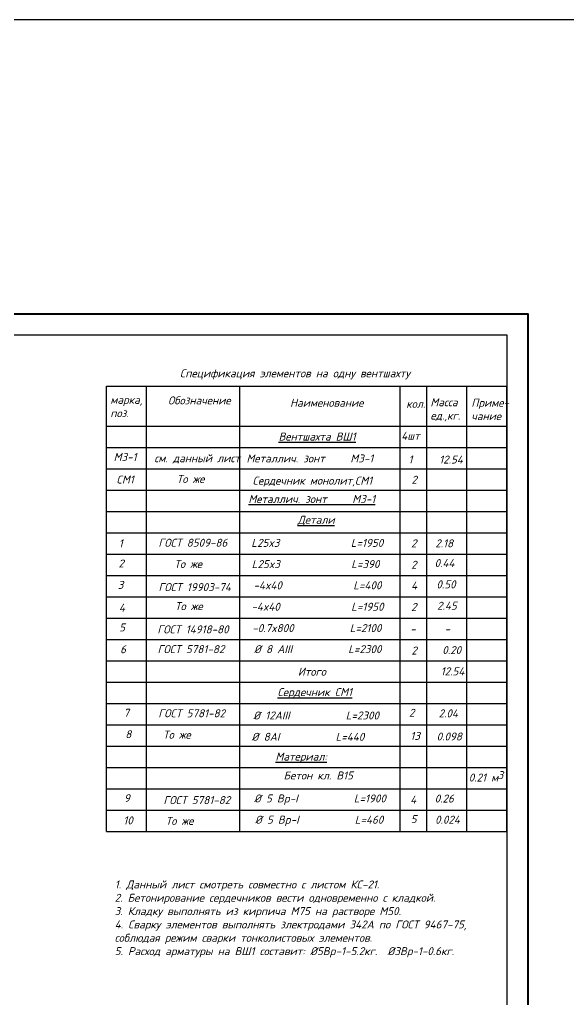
# Model space of a CAD drawing. Header units: millimetres. Extents: x 572274 to 2241483, y -888675 to -304135.
# Drawn here: x 2130918 to 2156830, y -642455 to -596165 of the extents above; entities that cross this region are included whole.
import ezdxf

# ---------------------------------------------------------------- set-up
doc = ezdxf.new("R2010")
doc.units = ezdxf.units.MM
doc.styles.get("Standard").update_dxf_attribs({"font": 'isocpeur.ttf'})
doc.styles.add('стиль1', font='isocpeui.ttf', dxfattribs={"height": 300})

msp = doc.modelspace()

# ---------------------------------------------------------------- linework, layer by layer
at = {"color": 1, "lineweight": 30}
for p, q in [((2095739.958, -611063.92), (2153921.958, -611063.92)), ((2153921.958, -611063.92), (2153921.958, -652845.92))]:
    msp.add_line(p, q, dxfattribs=at)
at = {"color": 0}
for p, q in [((2135021.958, -634521.571), (2135021.958, -613479.571)), ((2135021.958, -613479.571), (2153921.958, -613479.571)), ((2136911.958, -634521.571), (2136911.958, -613479.571)), ((2141321.958, -634521.571), (2141321.958, -613479.571)), ((2148881.958, -634521.571), (2148881.958, -613479.571)), ((2150141.958, -634521.571), (2150141.958, -613479.571)), ((2152031.958, -634521.571), (2152031.958, -613479.571)), ((2153921.958, -634521.571), (2153921.958, -613479.571)), ((2135021.958, -615369.571), (2153921.958, -615369.571)), ((2135021.958, -616377.571), (2153921.958, -616377.571)), ((2135021.958, -617385.571), (2153921.958, -617385.571)), ((2135021.958, -618393.571), (2153921.958, -618393.571)), ((2135021.958, -619401.571), (2153921.958, -619401.571)), ((2135021.958, -620409.571), (2153921.958, -620409.571)), ((2135021.958, -621417.571), (2153921.958, -621417.571)), ((2135021.958, -622425.571), (2153921.958, -622425.571)), ((2135021.958, -623433.571), (2153921.958, -623433.571)), ((2135021.958, -624441.571), (2153921.958, -624441.571)), ((2135021.958, -625449.571), (2153921.958, -625449.571)), ((2135021.958, -626457.571), (2153921.958, -626457.571)), ((2135021.958, -627465.571), (2153921.958, -627465.571)), ((2135021.958, -628473.571), (2153921.958, -628473.571)), ((2135021.958, -629481.571), (2153921.958, -629481.571)), ((2135021.958, -630489.571), (2153921.958, -630489.571)), ((2135021.958, -631497.571), (2153921.958, -631497.571)), ((2135021.958, -632505.571), (2153921.958, -632505.571)), ((2135021.958, -633513.571), (2153921.958, -633513.571)), ((2135021.958, -634521.571), (2153921.958, -634521.571))]:
    msp.add_line(p, q, dxfattribs=at)
at = {"color": 1, "lineweight": 30}
msp.add_lwpolyline([(895700, -596165.393), (2189064.52, -596165.393), (2189064.52, -673404.362), (1382666.64, -673404.362)], dxfattribs=at)
at = {"lineweight": 40}
msp.add_lwpolyline([(2093739.958, -610063.92), (2154921.958, -610063.92), (2154921.958, -653845.92), (2093739.958, -653845.92)], close=True, dxfattribs=at)

# ---------------------------------------------------------------- texts
at = {"color": 0, "style": 'стиль1'}
msp.add_text('Спецификация элементов на одну вентшахту', height=378, dxfattribs=at).set_placement((2138488.093, -613064.905))
at = {"color": 0, "char_height": 378, "attachment_point": 1}
for s, insert, width in [('{\\fISOCPEUR|b0|i1|c204|p34;марка,\\Pпоз.}', (2135200.842, -613940.312), 719386.08), ('{\\fISOCPEUR|b0|i1|c204|p34;Обозначение}', (2137927.275, -613967.269), 719386.08), ('{\\fISOCPEUR|b0|i1|c204|p34;Наименование}', (2143687.797, -614078.801), 719386.08), ('{\\fISOCPEUR|b0|i1|c204|p34;кол.}', (2149172.361, -614129.084), 719386.08), ('{\\fISOCPEUR|b0|i1|c204|p34;Масса\\Pед.,кг.}', (2150314.473, -614054.589), 719386.08), ('{\\fISOCPEUR|b0|i1|c204|p34;Приме-\\Pчание}', (2152248.828, -614077.043), 719386.08), ('{\\fISOCPEUR|b0|i1|c204|p34;\\LВентшахта ВШ1}', (2143148.051, -615675.759), 719386.08), ('{\\fISOCPEUR|b0|i1|c204|p34;\\LМеталлич. зонт     М3-1}', (2141721.093, -618626.215), 720310.99817), ('{\\fISOCPEUR|b0|i1|c204|p34;\\LДетали}', (2144045.312, -619607.759), 719386.08), ('{\\fISOCPEUR|b0|i1|c204|p34;Итого}', (2144056.306, -626784.748), 719235.26838), ('{\\fISOCPEUR|b0|i1|c204|p34;12.54 }', (2150800.115, -626766.474), 719235.26838), ('{\\fISOCPEUR|b0|i1|c204|p34;\\LСердечник СМ1}', (2143095.38, -627747.231), 719386.08), ('{\\fISOCPEUR|b0|i1|c204|p34;\\LМатериал:}', (2142998.685, -630794.811), 719386.08), ('{\\fISOCPEUR|b0|i1|c204|p34;Бетон кл. В15}', (2143381.271, -631687.376), 719386.08)]:
    msp.add_mtext(s, dxfattribs=dict(at, insert=insert, width=width))
at = {"color": 0, "char_height": 378, "attachment_point": 1, "style": 'стиль1'}
for s, insert, width in [('4шт', (2148937.434, -615640.575), 719235.26838), ('{\\fISOCPEUR|b0|i1|c204|p34;М3-1}', (2135356.894, -616641.01), 719235.26838), ('{\\fISOCPEUR|b0|i1|c204|p34;см. данный лист}', (2137278.407, -616700.293), 719235.26838), ('{\\fISOCPEUR|b0|i1|c204|p34;Металлич. зонт     М3-1}', (2141629.316, -616709.178), 719235.26838), ('{\\fISOCPEUR|b0|i1|c204|p34;1 }', (2149277.764, -616756.48), 719235.26838), ('{\\fISOCPEUR|b0|i1|c204|p34;12.54}', (2150729.585, -616762.469), 719235.26838), ('{\\fISOCPEUR|b0|i1|c204|p34;СМ1}', (2135494.938, -617705.515), 719235.26838), ('{\\fISOCPEUR|b0|i1|c204|p34;То же}', (2138336.387, -617677.691), 719235.26838), ('{\\fISOCPEUR|b0|i1|c204|p34;Сердечник монолит,СМ1}', (2141919.279, -617757.579), 719235.26838), ('{\\fISOCPEUR|b0|i1|c204|p34;2 }', (2149419.602, -617715.531), 719235.26838), ('{\\fISOCPEUR|b0|i1|c204|p34;1 }', (2135597.871, -620720.76), 719235.26838), ('{\\fISOCPEUR|b0|i1|c204|p34;ГОСТ 8509-86 }', (2137470.762, -620691.015), 719235.26838), ('L25x3              L=1950', (2141858.418, -620698.814), 719235.26838), ('{\\fISOCPEUR|b0|i1|c204|p34;2 }', (2149403.84, -620720.21), 719235.26838), ('2.18\\P ', (2150543.405, -620720.21), 905.01025), ('0.44\\P ', (2150511.025, -621651.125), 905.01025), ('{\\fISOCPEUR|b0|i1|c204|p34;2 }', (2135582.107, -621672.01), 719235.26838), ('{\\fISOCPEUR|b0|i1|c204|p34;То же}', (2138221.962, -621695.11), 719235.26838), ('L25x3              L=390', (2141876.627, -621701.795), 719235.26838), ('{\\fISOCPEUR|b0|i1|c204|p34;2 }', (2149403.84, -621731.497), 719235.26838), ('3{\\fISOCPEUR|b0|i1|c204|p34; }', (2135552.335, -622683.298), 719235.26838), ('{\\fISOCPEUR|b0|i1|c204|p34;ГОСТ }19903-74{\\fISOCPEUR|b0|i1|c204|p34; }', (2137474.783, -622788.114), 719235.26838), ('-4x40              L=400', (2141960.795, -622703.928), 719235.26838), ('4{\\fISOCPEUR|b0|i1|c204|p34; }', (2149403.84, -622713.041), 719235.26838), ('0.50\\P ', (2150600.196, -622659.125), 905.01025), ('4{\\fISOCPEUR|b0|i1|c204|p34; }', (2135609.27, -623755.446), 719235.26838), ('{\\fISOCPEUR|b0|i1|c204|p34;То же}', (2138251.734, -623687.942), 719235.26838), ('-4x40              L=1950', (2141862.202, -623714.397), 719235.26838), ('{\\fISOCPEUR|b0|i1|c204|p34;2 }', (2149403.84, -623724.329), 719235.26838), ('2.45\\P ', (2150630.114, -623667.125), 905.01025), ('5{\\fISOCPEUR|b0|i1|c204|p34; }', (2135620.775, -624693.762), 719235.26838), ('{\\fISOCPEUR|b0|i1|c204|p34;ГОСТ }14918-80', (2137420.803, -624784.246), 719235.26838), ('-0.7x800           L=2100', (2141906.064, -624724.588), 719235.26838), ('-{\\fISOCPEUR|b0|i1|c204|p34; }', (2149358.154, -624767.007), 719235.26838), ('-{\\fISOCPEUR|b0|i1|c204|p34; }', (2150981.774, -624765.361), 719235.26838), ('6{\\fISOCPEUR|b0|i1|c204|p34; }', (2135664.742, -625723.593), 719235.26838), ('{\\fISOCPEUR|b0|i1|c204|p34;ГОСТ }5781-82', (2137430.72, -625719.074), 719235.26838), ('%%C{\\fISOCPEUR|b0|i1|c204|p34; 8 А}III           L=2300', (2141984.042, -625719.058), 719235.26838), ('{\\fISOCPEUR|b0|i1|c204|p34;2 }', (2149415.988, -625782.811), 719235.26838), ('0{\\fISOCPEUR|b0|i1|c204|p34;.}20{\\fISOCPEUR|b0|i1|c204|p34; }', (2150875.537, -625764.14), 719235.26838), ('7 ', (2135823.318, -628725.762), 363.77203), ('{\\fISOCPEUR|b0|i1|c204|p34;ГОСТ} 5781-82', (2137464.652, -628749.502), 719235.26838), ('%%C{\\fISOCPEUR|b0|i1|c204|p34; 12А}III           L=2300', (2141947.033, -628852.431), 719235.26838), ('{\\fISOCPEUR|b0|i1|c204|p34;2 }', (2149299.892, -628725.762), 719235.26838), ('{\\fISOCPEUR|b0|i1|c204|p34;2.04}', (2150702.123, -628752.797), 719235.26838), ('{\\fISOCPEUR|b0|i1|c204|p34;8 }', (2135906.458, -629736.816), 719235.26838), ('{\\fISOCPEUR|b0|i1|c204|p34;То же}', (2137688.87, -629760.46), 719235.26838), ('%%C{\\fISOCPEUR|b0|i1|c204|p34; 8А}I           L={\\fISOCPEUR|b0|i1|c204|p34;440}', (2141872.689, -629860.431), 719235.26838), ('{\\fISOCPEUR|b0|i1|c204|p34;13 }', (2149366.599, -629815.944), 719235.26838), ('{\\fISOCPEUR|b0|i1|c204|p34;0.098}', (2150609.086, -629845.169), 719235.26838), ('{\\fISOCPEUR|b0|i1|c204|p34;0.21 м}', (2152124.579, -631784.866), 719235.26838), ('3', (2153491.397, -631670.714), 719235.26838), ('{\\fISOCPEUR|b0|i1|c204|p34;9 }', (2135845.295, -632757.762), 719235.26838), ('%%C{\\fISOCPEUR|b0|i1|c204|p34; 5} Bp-I           L=1900', (2141985.14, -632773.265), 719235.26838), ('0.26', (2150516.547, -632777.149), 719235.26838), ('{\\fISOCPEUR|b0|i1|c204|p34;ГОСТ }5781-82', (2137709.392, -632849.238), 719235.26838), ('4{\\fISOCPEUR|b0|i1|c204|p34; }', (2149360.406, -632833.172), 719235.26838), ('10{\\fISOCPEUR|b0|i1|c204|p34; }', (2135814.845, -633809.042), 719235.26838), ('{\\fISOCPEUR|b0|i1|c204|p34;То же}', (2137814.598, -633832.198), 719235.26838), ('%%C{\\fISOCPEUR|b0|i1|c204|p34; 5} Bp-I           L=460', (2142029.948, -633776.496), 719235.26838), ('5{\\fISOCPEUR|b0|i1|c204|p34; }', (2149386.437, -633750.815), 719235.26838), ('0.024', (2150535.178, -633776.106), 719235.26838), ('1. {\\fISOCPEUR|b0|i1|c204|p34;Данный} {\\fISOCPEUR|b0|i1|c204|p34;лист} {\\fISOCPEUR|b0|i1|c204|p34;смотреть} {\\fISOCPEUR|b0|i1|c204|p34;совместно} {\\fISOCPEUR|b0|i1|c204|p34;с} {\\fISOCPEUR|b0|i1|c204|p34;листом} {\\fISOCPEUR|b0|i1|c204|p34;КС}-21.\\P2. {\\fISOCPEUR|b0|i1|c204|p34;Бетонирование} {\\fISOCPEUR|b0|i1|c204|p34;сердечников} {\\fISOCPEUR|b0|i1|c204|p34;вести} {\\fISOCPEUR|b0|i1|c204|p34;одновременно} {\\fISOCPEUR|b0|i1|c204|p34;с} {\\fISOCPEUR|b0|i1|c204|p34;кладкой}.\\P3. {\\fISOCPEUR|b0|i1|c204|p34;Кладку} {\\fISOCPEUR|b0|i1|c204|p34;выполнять} {\\fISOCPEUR|b0|i1|c204|p34;из} {\\fISOCPEUR|b0|i1|c204|p34;кирпича} {\\fISOCPEUR|b0|i1|c204|p34;М}75 {\\fISOCPEUR|b0|i1|c204|p34;на} {\\fISOCPEUR|b0|i1|c204|p34;растворе} {\\fISOCPEUR|b0|i1|c204|p34;М}50.\\P4. {\\fISOCPEUR|b0|i1|c204|p34;Сварку} {\\fISOCPEUR|b0|i1|c204|p34;элементов} {\\fISOCPEUR|b0|i1|c204|p34;выполнять} {\\fISOCPEUR|b0|i1|c204|p34;злектродами} 342{\\fISOCPEUR|b0|i1|c204|p34;А} {\\fISOCPEUR|b0|i1|c204|p34;по} {\\fISOCPEUR|b0|i1|c204|p34;ГОСТ} 9467-75, {\\fISOCPEUR|b0|i1|c204|p34;соблюдая} {\\fISOCPEUR|b0|i1|c204|p34;режим} {\\fISOCPEUR|b0|i1|c204|p34;сварки} {\\fISOCPEUR|b0|i1|c204|p34;тонколистовых} {\\fISOCPEUR|b0|i1|c204|p34;элементов}.\\P5. {\\fISOCPEUR|b0|i1|c204|p34;Расход} {\\fISOCPEUR|b0|i1|c204|p34;арматуры} {\\fISOCPEUR|b0|i1|c204|p34;на} {\\fISOCPEUR|b0|i1|c204|p34;ВШ}1 {\\fISOCPEUR|b0|i1|c204|p34;составит}: {\\fISOCPEUR|b0|i1|c204|p34;%%C}5Bp-1-5.2{\\fISOCPEUR|b0|i1|c204|p34;кг}.  {\\fISOCPEUR|b0|i1|c204|p34;%%C}3B{\\fISOCPEUR|b0|i1|c204|p34;р}-1-0.6{\\fISOCPEUR|b0|i1|c204|p34;кг}.', (2135406.593, -636835.662), 18750.87335)]:
    msp.add_mtext(s, dxfattribs=dict(at, insert=insert, width=width))

doc.saveas('drawing.dxf')
